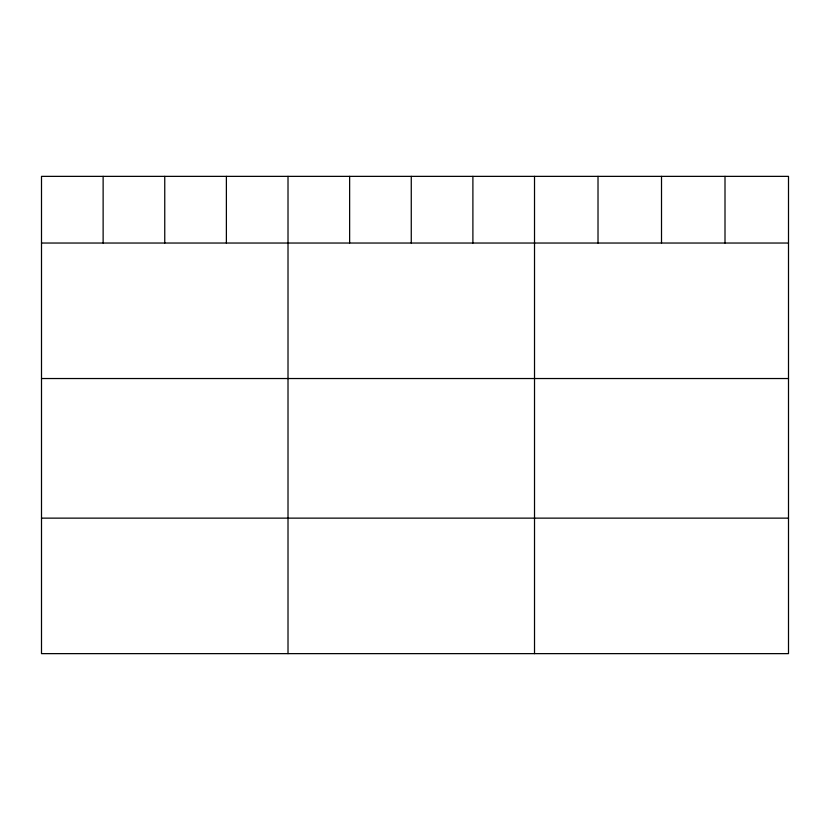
<?xml version="1.0" encoding="UTF-8"?>
<svg xmlns="http://www.w3.org/2000/svg" width="830" height="830" viewBox="0 0 830 830"><rect width="100%" height="100%" fill="white"/><g stroke="black" fill="none" stroke-linecap="round" stroke-linejoin="round"><path stroke-width="1.25" d="M788.5 243.034L788.5 653.635L41.5 653.635L41.5 176.365L788.5 176.365L788.5 243.034L41.5 243.034M41.5 378.532L788.5 378.532M41.5 518.138L788.5 518.138M725.005 176.365L725.005 243.034M661.51 176.365L661.51 243.034M598.015 176.365L598.015 243.034M534.52 176.365L534.52 653.635M472.893 176.365L472.893 243.034M411.265 176.365L411.265 243.034M349.638 176.365L349.638 243.034M288.01 176.365L288.01 653.635M226.383 176.365L226.383 243.034M164.755 176.365L164.755 243.034M103.128 176.365L103.128 243.034"/></g></svg>
